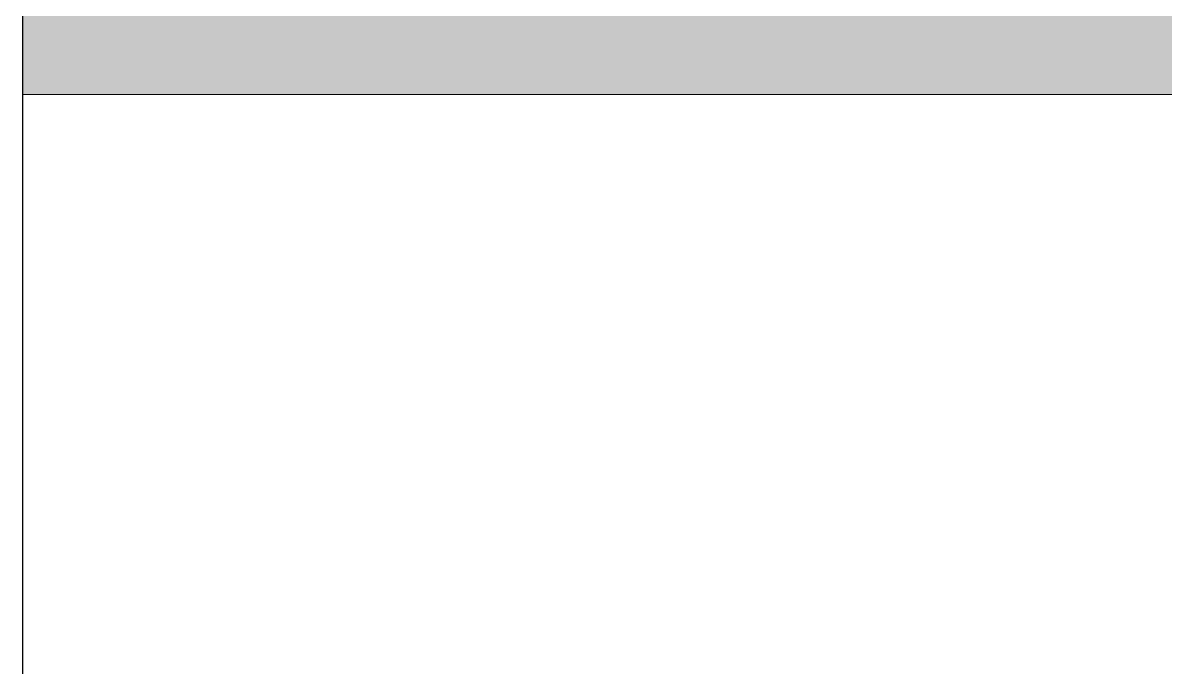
# Model space of a CAD drawing. Header units: millimetres. Extents: x 35770 to 248499, y -12553 to 31000.
# Drawn here: x 50710 to 50742.71, y 7883.6 to 7902.05 of the extents above; entities that cross this region are included whole.
import ezdxf

# ---------------------------------------------------------------- set-up
doc = ezdxf.new("R2010")
doc.units = ezdxf.units.MM
for name, color, linetype, lineweight in [('A-GLAZ-CWMG', 7, 'Continuous', 9), ('A-GLAZ-CWMG-1', 7, 'Continuous', 25), ('I-WALL', 7, 'Continuous', 9)]:
    doc.layers.add(name, color=color, linetype=linetype, lineweight=lineweight)
doc.layers.add('A-WALL-1', color=9, linetype='Continuous', lineweight=9, true_color=0x808080)
doc.layers.add('I-WALL-2', color=9, linetype='Continuous', lineweight=9, true_color=0x808080)

# ---------------------------------------------------------------- blocks, each defined once
blk = doc.blocks.new('Прямоугольный импост - 50 x 70 мм-31700031-План отделки полов с раскладкой материалов 1 этажа в осях 17-23')
at = {"layer": 'A-GLAZ-CWMG-1'}
blk.add_line((0, 35), (0, -35), dxfattribs=at)

msp = doc.modelspace()

# ---------------------------------------------------------------- hatches: boundary and pattern name
at = {"layer": 'I-WALL'}
h = msp.add_hatch(dxfattribs=at)
h.set_pattern_fill('FP_21', color=256, style=0, pattern_type=2)
h.set_pattern_definition([(135, (0, 0), (-70.71068, -70.71068), [])])
h.paths.add_polyline_path([(51910, 7700), (51910, 7900), (50710, 7900), (50710, 7700)])
h.paths.add_polyline_path([(47910, 7700), (48210, 7700), (48210, 7900), (47910, 7900)])
at = {"layer": 'I-WALL-2'}
h = msp.add_hatch(dxfattribs=at)
h.set_pattern_fill('FP_79', color=256, style=0, pattern_type=2)
h.set_pattern_definition([(0, (0, 0), (121.92, 30.48), [10.058, -81.382, 10.058, -81.382, -487.68]), (0, (0, 0), (121.92, 30.48), [-182.88, 10.058, -172.822, 10.058, -81.382, -213.36]), (0, (0, 0), (121.92, 30.48), [-457.2, 10.058, -50.902, 10.058, -142.342]), (120, (45.72, 15.24), (-87.356454, 90.345817), [10.058, -81.382, 10.058, -81.382, -487.68]), (120, (45.72, 15.24), (-87.356454, 90.345817), [-182.88, 10.058, -172.822, 10.058, -81.382, -213.36]), (120, (45.72, 15.24), (-87.356454, 90.345817), [-457.2, 10.058, -50.902, 10.058, -142.342]), (240, (60.96, 76.2), (-34.563546, -120.825817), [10.058, -81.382, 10.058, -81.382, -487.68]), (240, (60.96, 76.2), (-34.563546, -120.825817), [-182.88, 10.058, -172.822, 10.058, -81.382, -213.36]), (240, (60.96, 76.2), (-34.563546, -120.825817), [-457.2, 10.058, -50.902, 10.058, -142.342])])
h.paths.add_polyline_path([(75460, 7900), (75459, 7920), (73730, 7920), (73730, 7908), (73760, 7908), (73760, 7900), (75021.599, 7900)])
h.paths.add_polyline_path([(71690, 7900), (72250, 7900), (72250, 7908), (72280, 7908), (72280, 7920), (71660, 7920), (71660, 7908), (71690, 7908), (71690, 7900.968)])
h.paths.add_polyline_path([(70680, 7900), (70680, 7908), (70710, 7908), (70710, 7920), (69360, 7920), (69360, 7908), (69390, 7908), (69390, 7900), (70608.416, 7900)])
h.paths.add_polyline_path([(67666.294, 7900), (68230, 7900), (68230, 7908), (68260, 7908), (68260, 7920), (66860, 7920), (66860, 7908), (66890, 7908), (66890, 7900), (67298.529, 7900)])
h.paths.add_polyline_path([(65410, 7900), (65880, 7900), (65880, 7908), (65910, 7908), (65910, 7920), (60610, 7920), (60610, 7900), (64724.172, 7900)])
h.paths.add_polyline_path([(56910, 7900), (58110, 7900), (58110, 7920), (50710, 7920), (50710, 7900), (56410, 7900)])
h.paths.add_polyline_path([(47910, 7900), (48210, 7900), (48210, 7920), (41840, 7920), (41840, 7900), (47410, 7900)])
h.paths.add_polyline_path([(38760, 7900), (39340, 7900), (39340, 7920), (38760, 7920)])

# ---------------------------------------------------------------- linework, layer by layer
at = {"layer": 'A-WALL-1'}
for p, q in [((50710, 7920), (50710, 7680)), ((51910, 7900), (50710, 7900))]:
    msp.add_line(p, q, dxfattribs=at)

# ---------------------------------------------------------------- block references
at = {"layer": 'A-GLAZ-CWMG', "extrusion": (0, 0, -1), "rotation": 180}
msp.add_blockref('Прямоугольный импост - 50 x 70 мм-31700031-План отделки полов с раскладкой материалов 1 этажа в осях 17-23', (-50710, 7883), dxfattribs=at)

doc.saveas('drawing.dxf')
